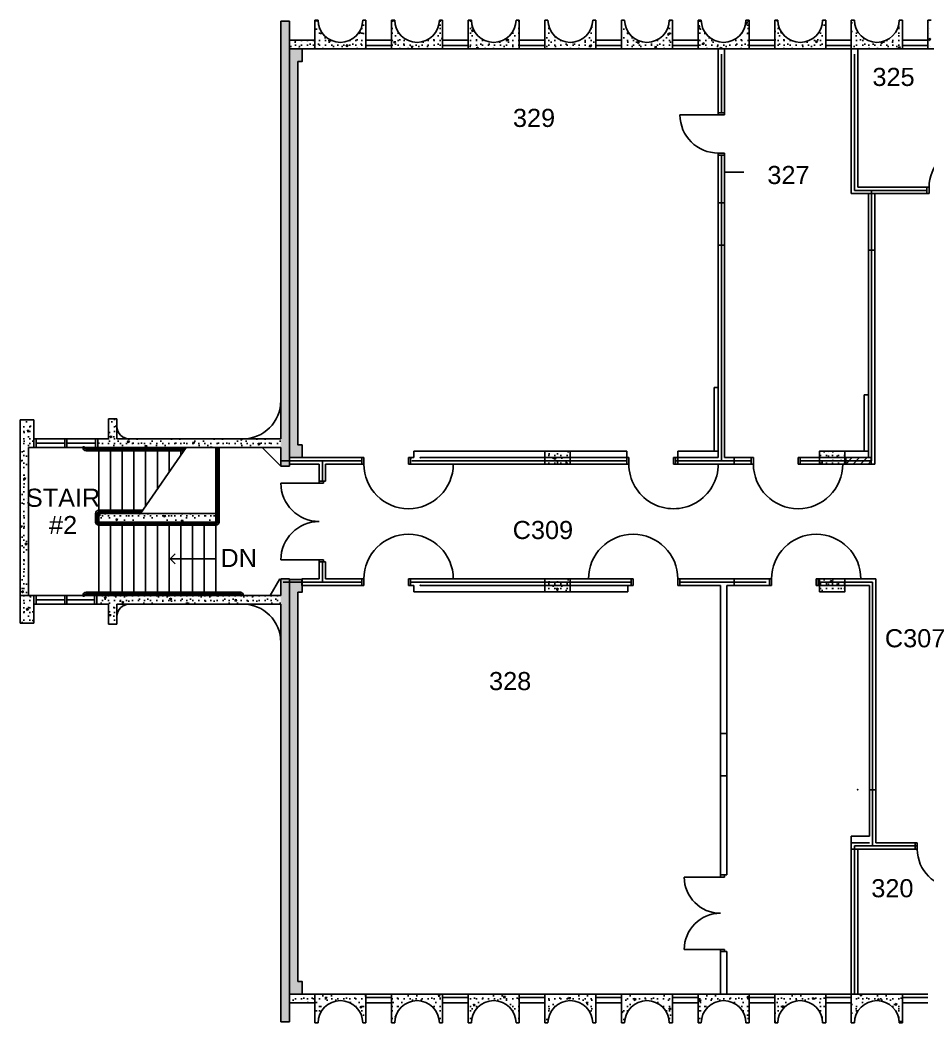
# Model space of a CAD drawing. Header units: inches. Extents: x -627 to 1726, y -404 to 1369.
# Drawn here: x -627 to 226, y -404 to 538 of the extents above; entities that cross this region are included whole.
import ezdxf

# ---------------------------------------------------------------- set-up
doc = ezdxf.new("R2010")
doc.units = ezdxf.units.IN
doc.header["$MEASUREMENT"] = 0
for name, color, linetype in [('_EWA 95% DWG', 7, 'Continuous'), ('A-DOOR', 4, 'Continuous'), ('A-FLOR-HRAL', 4, 'Continuous'), ('A-FLOR-STRS', 4, 'Continuous'), ('A-GLAZ', 3, 'Continuous'), ('A-PFLR-NOTE', 3, 'Continuous'), ('A-WALL', 5, 'Continuous'), ('A-WALL-EXIST', 7, 'Continuous'), ('A-WALL-JAMB', 6, 'Continuous'), ('A-WALL-NEW', 7, 'Continuous'), ('A-WALL-PATT', 1, 'Continuous'), ('S-COLS', 6, 'Continuous')]:
    doc.layers.add(name, color=color, linetype=linetype)
doc.styles.add('Arial', font='arial.ttf')
doc.linetypes.add('1 HR RATED', pattern='A,0,[1,BI-31.Shx,S=0.091429,R=0,X=0,Y=0],-14.4,0', length=14.4)
doc.linetypes.add('2 HR RATED', pattern='A,0,[2,BI-31.Shx,S=0.091429,R=0,X=0,Y=0],-14.4,0', length=14.4)
pattern_1 = [(45, (0, 0), (-14.4655, 14.4655), [1.9685, -9.84252]), (45, (-3.057, 11.409), (-14.4655, 14.4655), [1.9685, -9.84252]), (105, (0, 0), (19.7602, 5.29474), [1.9685, -9.84252]), (105, (8.352, 8.352), (19.7602, 5.29474), [1.9685, -9.84252]), (165, (1.392, 1.392), (5.29474, 19.7602), [1.9685, -9.84252]), (165, (9.744, 9.744), (5.29474, 19.7602), [1.9685, -9.84252]), (45, (-1.392, 1.392), (-2.783885, 2.783885), [0, -3.937008, 0, -5.905512]), (90, (-3e-16, 2.784), (-3.937008, 0), [0, -2.952756, 0, -4.92126])]
pattern_2 = [(45, (0, 0), (-20.8303, 20.8303), [1.8425, -15.16535]), (45, (-4.402, 16.428), (-20.8303, 20.8303), [1.8425, -15.16535]), (105, (0, 0), (28.4547, 7.6244), [1.8425, -15.16535]), (105, (12.026, 12.026), (28.4547, 7.6244), [1.8425, -15.16535]), (165, (1.303, 1.303), (7.6244, 28.4547), [1.8425, -15.16535]), (165, (13.33, 13.33), (7.6244, 28.4547), [1.8425, -15.16535]), (45, (-2.0044, 2.0044), (-4.008794, 4.008794), [0, -5.66929, 0, -8.503937]), (90, (-3e-16, 4.009), (-5.66929, 0), [0, -4.25197, 0, -7.086614])]

# ---------------------------------------------------------------- blocks, each defined once
blk = doc.blocks.new('D1 Metal_277')
at = {"color": 0, "linetype": 'ByBlock'}
for p, q in [((18, 0), (18, 36)), ((-18, 0), (-19.97, 0)), ((-19.97, 0), (-19.97, -6)), ((-18, -6), (-18, 0)), ((19.97, 0), (18, 0)), ((18, 0), (18, -6)), ((19.97, -6), (19.97, 0)), ((-19.97, -6), (-18, -6)), ((18, -6), (19.97, -6))]:
    blk.add_line(p, q, dxfattribs=at)
blk.add_arc((18, 0), 36, 90, 180, dxfattribs=at)
blk = doc.blocks.new('D2 Metal_249')
at = {"color": 0, "linetype": 'ByBlock'}
for p, q in [((-34, 0), (-34, 34)), ((34, 0), (34, 34)), ((-36, 0), (-34, 0)), ((-36, -4), (-36, 0)), ((-34, 0), (-34, -4)), ((36, 0), (34, 0)), ((34, 0), (34, -4)), ((36, -4), (36, 0)), ((-34, -4), (-36, -4)), ((34, -4), (36, -4))]:
    blk.add_line(p, q, dxfattribs=at)
for centre, start, end in [((-34, 0), 0, 90), ((34, 0), 90, 180)]:
    blk.add_arc(centre, 34, start, end, dxfattribs=at)
blk = doc.blocks.new('D1 Metal_331')
at = {"color": 0, "linetype": 'ByBlock'}
for p, q in [((18, 0), (18, 36)), ((-18, 0), (-18, -6)), ((-18, -6), (-18, 0)), ((18, 0), (18, -6)), ((18, -6), (18, 0))]:
    blk.add_line(p, q, dxfattribs=at)
blk.add_arc((18, 0), 36, 90, 180, dxfattribs=at)
blk = doc.blocks.new('D1 Metal_212')
at = {"color": 0, "linetype": 'ByBlock'}
for p, q in [((-21, 0), (-22.97, 0)), ((-22.97, 0), (-22.97, -6)), ((-21, -6), (-21, 0)), ((22.97, 0), (21, 0)), ((21, 0), (21, -6)), ((21, 0), (63, 0)), ((22.97, -6), (22.97, 0)), ((-22.97, -6), (-21, -6)), ((21, -6), (22.97, -6))]:
    blk.add_line(p, q, dxfattribs=at)
blk.add_arc((21, 0), 42, 0, 180, dxfattribs=at)
blk = doc.blocks.new('D1 Metal_318')
at = {"color": 0, "linetype": 'ByBlock'}
for p, q in [((-21, 0), (-22.97, 0)), ((-22.97, 0), (-22.97, -6)), ((-21, -6), (-21, 0)), ((22.97, 0), (21, 0)), ((21, 0), (21, -6)), ((21, 0), (63, 0)), ((22.97, -6), (22.97, 0)), ((-22.97, -6), (-21, -6)), ((21, -6), (22.97, -6))]:
    blk.add_line(p, q, dxfattribs=at)
blk.add_arc((21, 0), 42, 0, 180, dxfattribs=at)
blk = doc.blocks.new('D1 Metal_329')
at = {"color": 0, "linetype": 'ByBlock'}
for p, q in [((-21, 0), (-22.97, 0)), ((-22.97, 0), (-22.97, -6)), ((-21, -6), (-21, 0)), ((22.97, 0), (21, 0)), ((21, 0), (21, -6)), ((21, 0), (63, 0)), ((22.97, -6), (22.97, 0)), ((-22.97, -6), (-21, -6)), ((21, -6), (22.97, -6))]:
    blk.add_line(p, q, dxfattribs=at)
blk.add_arc((21, 0), 42, 0, 180, dxfattribs=at)
blk = doc.blocks.new('D1 Metal_316')
at = {"color": 0, "linetype": 'ByBlock'}
for p, q in [((-21, 0), (-22.97, 0)), ((-22.97, 0), (-22.97, -6)), ((-21, -6), (-21, 0)), ((22.97, 0), (21, 0)), ((21, 0), (21, -6)), ((21, 0), (63, 0)), ((22.97, -6), (22.97, 0)), ((-22.97, -6), (-21, -6)), ((21, -6), (22.97, -6))]:
    blk.add_line(p, q, dxfattribs=at)
blk.add_arc((21, 0), 42, 0, 180, dxfattribs=at)
blk = doc.blocks.new('D1 Metal_317')
at = {"color": 0, "linetype": 'ByBlock'}
for p, q in [((-21, 0), (-22.97, 0)), ((-22.97, 0), (-22.97, -6)), ((-21, -6), (-21, 0)), ((22.97, 0), (21, 0)), ((21, 0), (21, -6)), ((21, 0), (63, 0)), ((22.97, -6), (22.97, 0)), ((-22.97, -6), (-21, -6)), ((21, -6), (22.97, -6))]:
    blk.add_line(p, q, dxfattribs=at)
blk.add_arc((21, 0), 42, 0, 180, dxfattribs=at)
blk = doc.blocks.new('D1 Metal_76')
at = {"color": 0, "linetype": 'ByBlock'}
for p, q in [((18, 0), (18, 36)), ((-18, 0), (-19.97, 0)), ((-19.97, 0), (-19.97, -6)), ((-18, -6), (-18, 0)), ((19.97, 0), (18, 0)), ((18, 0), (18, -6)), ((19.97, -6), (19.97, 0)), ((-19.97, -6), (-18, -6)), ((18, -6), (19.97, -6))]:
    blk.add_line(p, q, dxfattribs=at)
blk.add_arc((18, 0), 36, 90, 180, dxfattribs=at)
blk = doc.blocks.new('D2 Metal_213')
at = {"color": 0, "linetype": 'ByBlock'}
for p, q in [((-36, 0), (-36, 36)), ((36, 0), (36, 36)), ((-38, 0), (-36, 0)), ((-38, -4), (-38, 0)), ((-36, 0), (-36, -4)), ((38, 0), (36, 0)), ((36, 0), (36, -4)), ((38, -4), (38, 0)), ((-36, -4), (-38, -4)), ((36, -4), (38, -4))]:
    blk.add_line(p, q, dxfattribs=at)
for centre, start, end in [((-36, 0), 0, 90), ((36, 0), 90, 180)]:
    blk.add_arc(centre, 36, start, end, dxfattribs=at)

msp = doc.modelspace()

# ---------------------------------------------------------------- hatches: boundary and pattern name
at = {"layer": 'A-WALL-PATT'}
h = msp.add_hatch(dxfattribs=at)
h.set_pattern_fill('LIGHTWEIGHT_CONCRETE', color=256, style=0, pattern_type=2)
h.set_pattern_definition(pattern_2)
h.paths.add_polyline_path([(-350.25, 537.84), (-347.25, 537.84, 0.20062), (-341, 522.9), (-341, 510.84), (-350.25, 510.84)], flags=0)
h = msp.add_hatch(dxfattribs=at)
h.set_pattern_fill('LIGHTWEIGHT_CONCRETE', color=256, style=0, pattern_type=2)
h.set_pattern_definition(pattern_2)
h.paths.add_polyline_path([(-305.25, 537.84), (-302.25, 537.84), (-302.25, 510.84), (-341, 510.84), (-341, 522.9, 0.665806)], flags=0)
h = msp.add_hatch(dxfattribs=at)
h.set_pattern_fill('LIGHTWEIGHT_CONCRETE', color=256, style=0, pattern_type=2)
h.set_pattern_definition(pattern_2)
h.paths.add_polyline_path([(-278.25, 510.84), (-278.25, 537.84), (-275.25, 537.84, 1), (-233.25, 537.84), (-230.25, 537.84), (-230.25, 510.84)], flags=0)
h = msp.add_hatch(dxfattribs=at)
h.set_pattern_fill('LIGHTWEIGHT_CONCRETE', color=256, style=0, pattern_type=2)
h.set_pattern_definition(pattern_2)
h.paths.add_polyline_path([(-158.25, 510.84), (-206.25, 510.84), (-206.25, 537.84), (-203.25, 537.84, 1), (-161.25, 537.84), (-158.25, 537.84)], flags=0)
h = msp.add_hatch(dxfattribs=at)
h.set_pattern_fill('LIGHTWEIGHT_CONCRETE', color=256, style=0, pattern_type=2)
h.set_pattern_definition(pattern_2)
h.paths.add_polyline_path([(-134.25, 510.84), (-134.25, 537.84), (-131.25, 537.84, 1), (-89.25, 537.84), (-86.25, 537.84), (-86.25, 510.84)], flags=0)
h = msp.add_hatch(dxfattribs=at)
h.set_pattern_fill('LIGHTWEIGHT_CONCRETE', color=256, style=0, pattern_type=2)
h.set_pattern_definition(pattern_2)
h.paths.add_polyline_path([(-62.25, 510.84), (-62.25, 537.84), (-59.25, 537.84, 1), (-17.25, 537.84), (-14.25, 537.84), (-14.25, 510.84)], flags=0)
h = msp.add_hatch(dxfattribs=at)
h.set_pattern_fill('LIGHTWEIGHT_CONCRETE', color=256, style=0, pattern_type=2)
h.set_pattern_definition(pattern_2)
h.paths.add_polyline_path([(57.75, 510.84), (9.75, 510.84), (9.75, 537.84), (12.75, 537.84, 1), (54.75, 537.84), (57.75, 537.84)], flags=0)
h = msp.add_hatch(dxfattribs=at)
h.set_pattern_fill('LIGHTWEIGHT_CONCRETE', color=256, style=0, pattern_type=2)
h.set_pattern_definition(pattern_2)
h.paths.add_polyline_path([(126.75, 537.84), (129.75, 537.84), (129.75, 510.84), (81.75, 510.84), (81.75, 537.84), (84.75, 537.84, 1)], flags=0)
h = msp.add_hatch(dxfattribs=at)
h.set_pattern_fill('LIGHTWEIGHT_CONCRETE', color=256, style=0, pattern_type=2)
h.set_pattern_definition(pattern_2)
h.paths.add_polyline_path([(201.75, 510.84), (153.75, 510.84), (153.75, 537.84), (156.75, 537.84, 1), (198.75, 537.84), (201.75, 537.84)], flags=0)
h = msp.add_hatch(dxfattribs=at)
h.set_pattern_fill('LIGHTWEIGHT_CONCRETE', color=256, style=0, pattern_type=2)
h.set_pattern_definition(pattern_2)
h.paths.add_polyline_path([(225.75, 510.84), (225.75, 537.84), (228.75, 537.84, 1), (270.75, 537.84), (273.75, 537.84), (273.75, 510.84)], flags=0)
h = msp.add_hatch(dxfattribs=at)
h.set_pattern_fill('LIGHTWEIGHT_CONCRETE', color=256, style=0, pattern_type=2)
h.set_pattern_definition(pattern_2)
h.paths.add_polyline_path([(-374.25, 118.84), (-374.25, 536.84), (-382.25, 536.84), (-382.25, 118.84)], flags=0)
h = msp.add_hatch(dxfattribs=at)
h.set_pattern_fill('LIGHTWEIGHT_CONCRETE', color=256, style=0, pattern_type=2)
h.set_pattern_definition(pattern_2)
h.paths.add_polyline_path([(-374.25, 510.84), (-350.25, 510.84), (-350.25, 518.84), (-374.25, 518.84)], flags=0)
h = msp.add_hatch(dxfattribs=at)
h.set_pattern_fill('STRUCTURAL_CONCRETE', color=256, style=0, pattern_type=2)
h.set_pattern_definition(pattern_1)
h.paths.add_polyline_path([(-374.25, 510.84), (-374.25, 126.84), (-362.25, 126.84), (-362.25, 138.84), (-366.25, 138.84), (-366.25, 498.84), (-362.25, 498.84), (-362.25, 510.84)], flags=0)
h = msp.add_hatch(dxfattribs=at)
h.set_pattern_fill('LIGHTWEIGHT_CONCRETE', color=256, style=0, pattern_type=2)
h.set_pattern_definition(pattern_2)
h.paths.add_polyline_path([(-627.25, 162.34), (-627.25, 136.34), (-614.25, 136.34), (-614.25, 162.34)], flags=0)
h = msp.add_hatch(dxfattribs=at)
h.set_pattern_fill('LIGHTWEIGHT_CONCRETE', color=256, style=0, pattern_type=2)
h.set_pattern_definition(pattern_2)
h.paths.add_polyline_path([(-544.25, 163.34), (-544.25, 144.34), (-536.3, 144.34), (-536.3, 163.34)], flags=0)
h = msp.add_hatch(dxfattribs=at)
h.set_pattern_fill('LIGHTWEIGHT_CONCRETE', color=256, style=0, pattern_type=2)
h.set_pattern_definition(pattern_2)
h.paths.add_polyline_path([(-554.25, 136.34), (-382.25, 136.34), (-382.25, 144.34), (-554.25, 144.34)], flags=0)
h = msp.add_hatch(dxfattribs=at)
h.set_pattern_fill('LIGHTWEIGHT_CONCRETE', color=256, style=0, pattern_type=2)
h.set_pattern_definition(pattern_2)
h.paths.add_polyline_path([(-627.25, 136.34), (-627.25, -2.66), (-619.25, -2.66), (-619.25, 136.34)], flags=0)
h = msp.add_hatch(dxfattribs=at)
h.set_pattern_fill('LIGHTWEIGHT_CONCRETE', color=256, style=0, pattern_type=2)
h.set_pattern_definition(pattern_2)
h.paths.add_polyline_path([(-134.25, 120.84), (-110.25, 120.84), (-110.25, 132.84), (-134.25, 132.84)], flags=0)
h = msp.add_hatch(dxfattribs=at)
h.set_pattern_fill('LIGHTWEIGHT_CONCRETE', color=256, style=0, pattern_type=2)
h.set_pattern_definition(pattern_2)
h.paths.add_polyline_path([(123.75, 120.84), (147.75, 120.84), (147.75, 132.84), (123.75, 132.84)], flags=0)
h = msp.add_hatch(dxfattribs=at)
h.set_pattern_fill('COMMON_BRICK', color=256, style=0, pattern_type=2)
h.set_pattern_definition([(45, (0, 0), (-3.47429, 3.47429), [])])
h.paths.add_polyline_path([(148.55, 120.84), (148.55, 126.84), (172.55, 126.84), (172.55, 120.84)])
h = msp.add_hatch(dxfattribs=at)
h.set_pattern_fill('LIGHTWEIGHT_CONCRETE', color=256, style=0, pattern_type=2)
h.set_pattern_definition(pattern_2)
h.paths.add_polyline_path([(-553.25, 66.34), (-443.25, 66.34), (-443.25, 74.34), (-553.25, 74.34)], flags=0)
h = msp.add_hatch(dxfattribs=at)
h.set_pattern_fill('LIGHTWEIGHT_CONCRETE', color=256, style=0, pattern_type=2)
h.set_pattern_definition(pattern_2)
h.paths.add_polyline_path([(-382.25, 12.84), (-382.25, -403.16), (-374.25, -403.16), (-374.25, 12.84)], flags=0)
h = msp.add_hatch(dxfattribs=at)
h.set_pattern_fill('STRUCTURAL_CONCRETE', color=256, style=0, pattern_type=2)
h.set_pattern_definition(pattern_1)
h.paths.add_polyline_path([(-374.25, 12.34), (-362.25, 12.34), (-362.25, 0.34), (-366.25, 0.34), (-366.25, -365.16), (-362.25, -365.16), (-362.25, -377.16), (-374.25, -377.16)], flags=0)
h = msp.add_hatch(dxfattribs=at)
h.set_pattern_fill('LIGHTWEIGHT_CONCRETE', color=256, style=0, pattern_type=2)
h.set_pattern_definition(pattern_2)
h.paths.add_polyline_path([(-134.25, 0.84), (-110.25, 0.84), (-110.25, 12.84), (-134.25, 12.84)], flags=0)
h = msp.add_hatch(dxfattribs=at)
h.set_pattern_fill('LIGHTWEIGHT_CONCRETE', color=256, style=0, pattern_type=2)
h.set_pattern_definition(pattern_2)
h.paths.add_polyline_path([(123.75, 0.84), (147.75, 0.84), (147.75, 12.84), (123.75, 12.84)], flags=0)
h = msp.add_hatch(dxfattribs=at)
h.set_pattern_fill('LIGHTWEIGHT_CONCRETE', color=256, style=0, pattern_type=2)
h.set_pattern_definition(pattern_2)
h.paths.add_polyline_path([(-614.25, -28.66), (-614.25, -2.66), (-627.25, -2.66), (-627.25, -28.66)], flags=0)
h = msp.add_hatch(dxfattribs=at)
h.set_pattern_fill('LIGHTWEIGHT_CONCRETE', color=256, style=0, pattern_type=2)
h.set_pattern_definition(pattern_2)
h.paths.add_polyline_path([(-555.25, -10.66), (-382.25, -10.66), (-382.25, -2.66), (-555.25, -2.66)], flags=0)
h = msp.add_hatch(dxfattribs=at)
h.set_pattern_fill('LIGHTWEIGHT_CONCRETE', color=256, style=0, pattern_type=2)
h.set_pattern_definition(pattern_2)
h.paths.add_polyline_path([(-536.26, -29.66), (-536.26, -10.66), (-544.21, -10.66), (-544.21, -29.66)], flags=0)
h = msp.add_hatch(dxfattribs=at)
h.set_pattern_fill('LIGHTWEIGHT_CONCRETE', color=256, style=0, pattern_type=2)
h.set_pattern_definition(pattern_2)
h.paths.add_polyline_path([(-374.25, -385.16), (-350.25, -385.16), (-350.25, -377.16), (-374.25, -377.16)], flags=0)
h = msp.add_hatch(dxfattribs=at)
h.set_pattern_fill('LIGHTWEIGHT_CONCRETE', color=256, style=0, pattern_type=2)
h.set_pattern_definition(pattern_2)
h.paths.add_polyline_path([(-341.28, -377.16), (-350.25, -377.16), (-350.25, -404.16), (-347.25, -404.16, -0.195799), (-341.28, -389.49)], flags=0)
h = msp.add_hatch(dxfattribs=at)
h.set_pattern_fill('LIGHTWEIGHT_CONCRETE', color=256, style=0, pattern_type=2)
h.set_pattern_definition(pattern_2)
h.paths.add_polyline_path([(-341.28, -389.49), (-341.28, -377.16), (-302.25, -377.16), (-302.25, -404.16), (-305.25, -404.16, 0.672521)], flags=0)
h = msp.add_hatch(dxfattribs=at)
h.set_pattern_fill('LIGHTWEIGHT_CONCRETE', color=256, style=0, pattern_type=2)
h.set_pattern_definition(pattern_2)
h.paths.add_polyline_path([(-275.25, -404.16), (-278.25, -404.16), (-278.25, -377.16), (-230.25, -377.16), (-230.25, -404.16), (-233.25, -404.16, 1)], flags=0)
h = msp.add_hatch(dxfattribs=at)
h.set_pattern_fill('LIGHTWEIGHT_CONCRETE', color=256, style=0, pattern_type=2)
h.set_pattern_definition(pattern_2)
h.paths.add_polyline_path([(-203.25, -404.16), (-206.25, -404.16), (-206.25, -377.16), (-158.25, -377.16), (-158.25, -404.16), (-161.25, -404.16, 1)], flags=0)
h = msp.add_hatch(dxfattribs=at)
h.set_pattern_fill('LIGHTWEIGHT_CONCRETE', color=256, style=0, pattern_type=2)
h.set_pattern_definition(pattern_2)
h.paths.add_polyline_path([(-131.25, -404.16), (-134.25, -404.16), (-134.25, -377.16), (-86.25, -377.16), (-86.25, -404.16), (-89.25, -404.16, 1)], flags=0)
h = msp.add_hatch(dxfattribs=at)
h.set_pattern_fill('LIGHTWEIGHT_CONCRETE', color=256, style=0, pattern_type=2)
h.set_pattern_definition(pattern_2)
h.paths.add_polyline_path([(-59.25, -404.16), (-62.25, -404.16), (-62.25, -377.16), (-14.25, -377.16), (-14.25, -404.16), (-17.25, -404.16, 1)], flags=0)
h = msp.add_hatch(dxfattribs=at)
h.set_pattern_fill('LIGHTWEIGHT_CONCRETE', color=256, style=0, pattern_type=2)
h.set_pattern_definition(pattern_2)
h.paths.add_polyline_path([(9.75, -404.16), (12.75, -404.16, -1), (54.75, -404.16), (57.75, -404.16), (57.75, -377.16), (9.75, -377.16)], flags=0)
h = msp.add_hatch(dxfattribs=at)
h.set_pattern_fill('LIGHTWEIGHT_CONCRETE', color=256, style=0, pattern_type=2)
h.set_pattern_definition(pattern_2)
h.paths.add_polyline_path([(84.75, -404.16), (81.75, -404.16), (81.75, -377.16), (129.75, -377.16), (129.75, -404.16), (126.75, -404.16, 1)], flags=0)
h = msp.add_hatch(dxfattribs=at)
h.set_pattern_fill('LIGHTWEIGHT_CONCRETE', color=256, style=0, pattern_type=2)
h.set_pattern_definition(pattern_2)
h.paths.add_polyline_path([(201.75, -377.16), (153.75, -377.16), (153.75, -404.16), (156.75, -404.16, -1), (198.75, -404.16), (201.75, -404.16)], flags=0)

# ---------------------------------------------------------------- linework, layer by layer
at = {"layer": '_EWA 95% DWG', "linetype": 'Continuous'}
msp.add_line((34.75, 394.88), (52.75, 394.88), dxfattribs=at)
at = {"layer": 'A-DOOR', "linetype": 'Continuous'}
msp.add_line((224.78, 380.84), (224.78, 374.84), dxfattribs=at)
at = {"layer": 'A-FLOR-HRAL', "linetype": 'Continuous'}
for p, q in [((-565.25, 134.86), (-472.25, 134.86)), ((-565.25, 133.36), (-473.28, 133.36)), ((-441.75, 66.34), (-441.75, 136.34)), ((-440.25, 66.34), (-440.25, 136.34)), ((-553.25, 77.34), (-511.92, 77.34)), ((-553.25, 75.84), (-512.96, 75.84)), ((-556.25, 66.34), (-556.25, 74.34)), ((-554.75, 66.34), (-554.75, 74.34)), ((-553.25, 64.84), (-443.25, 64.84)), ((-553.25, 63.34), (-443.25, 63.34)), ((-565.25, 0.34), (-420.25, 0.34)), ((-565.25, -1.16), (-420.25, -1.16))]:
    msp.add_line(p, q, dxfattribs=at)
for centre, radius, start, end in [((-567.5, 136.36), 0.75, 0, 180), ((-565.25, 136.36), 3, 180, 270), ((-565.25, 136.36), 1.5, 180, 270), ((-553.25, 74.34), 3, 90, 180), ((-553.25, 74.34), 1.5, 90, 180), ((-553.25, 66.34), 3, 180, 270), ((-553.25, 66.34), 1.5, 180, 270), ((-443.25, 66.34), 1.5, 270, 0), ((-443.25, 66.34), 3, 270, 0), ((-565.25, -2.66), 3, 90, 180), ((-420.25, -2.66), 3, 0, 90), ((-567.5, -2.66), 0.75, 180, 0), ((-565.25, -2.66), 1.5, 90, 180), ((-420.25, -2.66), 1.5, 0, 90)]:
    msp.add_arc(centre, radius, start, end, dxfattribs=at)
at = {"layer": 'A-FLOR-STRS', "linetype": 'Continuous'}
for p, q in [((-553.25, 74.34), (-553.25, 136.34)), ((-542.25, 136.34), (-542.25, 74.34)), ((-531.25, 136.34), (-531.25, 74.34)), ((-520.25, 136.34), (-520.25, 74.34)), ((-471.23, 136.34), (-513.99, 74.34)), ((-509.25, 136.34), (-509.25, 81.22)), ((-498.25, 136.34), (-498.25, 97.16)), ((-487.25, 136.34), (-487.25, 113.11)), ((-476.25, 136.34), (-476.25, 129.06)), ((-443.25, -2.66), (-443.25, 136.34)), ((-553.25, -2.66), (-553.25, 66.34)), ((-542.25, -2.66), (-542.25, 66.34)), ((-531.25, -2.66), (-531.25, 66.34)), ((-520.28, -2.66), (-520.28, 66.34)), ((-509.25, -2.66), (-509.25, 66.34)), ((-498.25, -2.66), (-498.25, 66.34)), ((-487.25, -2.66), (-487.25, 66.34)), ((-476.25, -2.66), (-476.25, 66.34)), ((-465.25, -2.66), (-465.25, 66.34)), ((-454.25, -2.66), (-454.25, 66.34))]:
    msp.add_line(p, q, dxfattribs=at)
at = {"layer": 'A-GLAZ', "linetype": 'Continuous'}
for p, q in [((-278.25, 518.84), (-302.25, 518.84)), ((-206.25, 518.84), (-230.25, 518.84)), ((-134.25, 518.84), (-158.25, 518.84)), ((-62.25, 518.84), (-86.25, 518.84)), ((9.75, 518.84), (-14.25, 518.84)), ((81.75, 518.84), (57.75, 518.84)), ((153.75, 518.84), (129.75, 518.84)), ((225.75, 518.84), (201.75, 518.84)), ((-278.25, 513.84), (-302.25, 513.84)), ((-278.25, 513.84), (-302.25, 513.84)), ((-278.25, 510.84), (-302.25, 510.84)), ((-206.25, 513.84), (-230.25, 513.84)), ((-206.25, 513.84), (-230.25, 513.84)), ((-206.25, 510.84), (-230.25, 510.84)), ((-134.25, 513.84), (-158.25, 513.84)), ((-134.25, 513.84), (-158.25, 513.84)), ((-134.25, 510.84), (-158.25, 510.84)), ((-62.25, 513.84), (-86.25, 513.84)), ((-62.25, 513.84), (-86.25, 513.84)), ((-62.25, 510.84), (-86.25, 510.84)), ((9.75, 513.84), (-14.25, 513.84)), ((9.75, 513.84), (-14.25, 513.84)), ((9.75, 510.84), (-14.25, 510.84)), ((81.75, 513.84), (57.75, 513.84)), ((81.75, 513.84), (57.75, 513.84)), ((81.75, 510.84), (57.75, 510.84)), ((153.75, 513.84), (129.75, 513.84)), ((153.75, 513.84), (129.75, 513.84)), ((153.75, 510.84), (129.75, 510.84)), ((225.75, 513.84), (201.75, 513.84)), ((225.75, 513.84), (201.75, 513.84)), ((225.75, 510.84), (201.75, 510.84)), ((207.75, 513.84), (219.75, 513.84)), ((207.75, 513.84), (219.75, 513.84)), ((-554.25, 144.34), (-614.25, 144.34)), ((-554.25, 136.34), (-615.25, 136.34)), ((-612.25, 140.34), (-585.25, 140.34)), ((-583.25, 140.34), (-556.25, 140.34)), ((-555.25, -2.66), (-614.25, -2.66)), ((-612.25, -6.66), (-585.25, -6.66)), ((-583.25, -6.66), (-557.44, -6.66)), ((-555.25, -10.66), (-614.25, -10.66)), ((-278.25, -377.16), (-302.25, -377.16)), ((-278.25, -380.16), (-302.25, -380.16)), ((-278.25, -380.16), (-302.25, -380.16)), ((-278.25, -385.16), (-302.25, -385.16)), ((-206.25, -377.16), (-230.25, -377.16)), ((-206.25, -380.16), (-230.25, -380.16)), ((-206.25, -380.16), (-230.25, -380.16)), ((-206.25, -385.16), (-230.25, -385.16)), ((-134.25, -377.16), (-158.25, -377.16)), ((-134.25, -380.16), (-158.25, -380.16)), ((-134.25, -380.16), (-158.25, -380.16)), ((-134.25, -385.16), (-158.25, -385.16)), ((-62.25, -377.16), (-86.25, -377.16)), ((-62.25, -380.16), (-86.25, -380.16)), ((-62.25, -380.16), (-86.25, -380.16)), ((-62.25, -385.16), (-86.25, -385.16)), ((9.75, -377.16), (-14.25, -377.16)), ((9.75, -380.16), (-14.25, -380.16)), ((9.75, -380.16), (-14.25, -380.16)), ((9.75, -385.16), (-14.25, -385.16)), ((81.75, -377.16), (57.75, -377.16)), ((81.75, -380.16), (57.75, -380.16)), ((81.75, -380.16), (57.75, -380.16)), ((81.75, -385.16), (57.75, -385.16)), ((153.75, -377.16), (129.75, -377.16)), ((153.75, -380.16), (129.75, -380.16)), ((153.75, -380.16), (129.75, -380.16)), ((153.75, -385.16), (129.75, -385.16)), ((225.75, -377.16), (201.75, -377.16)), ((225.75, -380.16), (201.75, -380.16)), ((225.75, -380.16), (201.75, -380.16)), ((225.75, -385.16), (201.75, -385.16)), ((207.75, -380.16), (219.75, -380.16))]:
    msp.add_line(p, q, dxfattribs=at)
at = {"layer": 'A-PFLR-NOTE', "linetype": 'Continuous'}
for p, q in [((-486.2, 31.84), (-481.53, 36.51)), ((-443.25, 31.84), (-486.2, 31.84)), ((-486.2, 31.84), (-481.53, 27.18))]:
    msp.add_line(p, q, dxfattribs=at)
at = {"layer": 'A-WALL', "linetype": 'Continuous'}
for p, q in [((-350.25, 510.84), (-350.25, 537.84)), ((-350.25, 537.84), (-347.25, 537.84)), ((-305.25, 537.84), (-302.25, 537.84)), ((-302.25, 537.84), (-302.25, 510.84)), ((-278.25, 510.84), (-278.25, 537.84)), ((-278.25, 537.84), (-275.25, 537.84)), ((-233.25, 537.84), (-230.25, 537.84)), ((-230.25, 537.84), (-230.25, 510.84)), ((-206.25, 510.84), (-206.25, 537.84)), ((-206.25, 537.84), (-203.25, 537.84)), ((-161.25, 537.84), (-158.25, 537.84)), ((-158.25, 537.84), (-158.25, 510.84)), ((-134.25, 510.84), (-134.25, 537.84)), ((-134.25, 537.84), (-131.25, 537.84)), ((-89.25, 537.84), (-86.25, 537.84)), ((-86.25, 537.84), (-86.25, 510.84)), ((-62.25, 510.84), (-62.25, 537.84)), ((-62.25, 537.84), (-59.25, 537.84)), ((-17.25, 537.84), (-14.25, 537.84)), ((-14.25, 537.84), (-14.25, 510.84)), ((9.75, 510.84), (9.75, 537.84)), ((9.75, 537.84), (12.75, 537.84)), ((54.75, 537.84), (57.75, 537.84)), ((57.75, 537.84), (57.75, 510.84)), ((81.75, 510.84), (81.75, 537.84)), ((81.75, 537.84), (84.75, 537.84)), ((126.75, 537.84), (129.75, 537.84)), ((129.75, 537.84), (129.75, 510.84)), ((153.75, 510.84), (153.75, 537.84)), ((153.75, 537.84), (156.75, 537.84)), ((198.75, 537.84), (201.75, 537.84)), ((201.75, 537.84), (201.75, 510.84)), ((225.75, 510.84), (225.75, 537.84)), ((225.75, 537.84), (228.75, 537.84)), ((-374.25, 536.84), (-382.25, 536.84)), ((-382.25, 536.84), (-382.25, 144.34)), ((-374.25, 118.84), (-374.25, 536.84)), ((-302.25, 510.84), (-350.25, 510.84)), ((-230.25, 510.84), (-278.25, 510.84)), ((-158.25, 510.84), (-206.25, 510.84)), ((-86.25, 510.84), (-134.25, 510.84)), ((-14.25, 510.84), (-62.25, 510.84)), ((57.75, 510.84), (9.75, 510.84)), ((28.75, 510.84), (28.75, 450.84)), ((34.75, 450.84), (34.75, 510.84)), ((129.75, 510.84), (81.75, 510.84)), ((153.75, 510.84), (153.75, 374.84)), ((201.75, 510.84), (153.75, 510.84)), ((159.75, 380.84), (159.75, 510.84)), ((273.75, 510.84), (225.75, 510.84)), ((34.75, 450.84), (28.75, 450.84)), ((28.75, 450.84), (28.75, 448.88)), ((28.75, 450.84), (34.75, 450.84)), ((34.75, 448.88), (28.75, 448.88)), ((34.75, 448.88), (34.75, 450.84)), ((34.75, 412.88), (28.75, 412.88)), ((28.75, 412.88), (28.75, 410.91)), ((28.75, 410.91), (34.75, 410.91)), ((34.75, 410.91), (28.75, 410.91)), ((28.75, 410.91), (28.75, 366.21)), ((34.75, 410.91), (34.75, 412.88)), ((34.75, 366.21), (34.75, 410.91)), ((224.78, 380.84), (159.75, 380.84)), ((224.78, 374.84), (224.78, 380.84)), ((153.75, 374.84), (224.78, 374.84)), ((175.75, 374.84), (169.75, 374.84)), ((169.75, 374.84), (169.75, 321.84)), ((175.75, 321.84), (175.75, 374.84)), ((28.75, 366.21), (28.75, 326.27)), ((34.75, 366.21), (28.75, 366.21)), ((28.75, 366.21), (34.75, 366.21)), ((34.75, 326.27), (34.75, 366.21)), ((28.75, 326.27), (34.75, 326.27)), ((34.75, 326.27), (28.75, 326.27)), ((28.75, 326.27), (28.75, 126.84)), ((34.75, 126.84), (34.75, 326.27)), ((169.75, 321.84), (175.75, 321.84)), ((169.75, 321.84), (169.75, 126.84)), ((175.75, 321.84), (169.75, 321.84)), ((175.75, 120.84), (175.75, 321.84)), ((24.75, 132.84), (24.75, 192.84)), ((24.75, 192.84), (28.75, 192.84)), ((165.75, 132.84), (165.75, 185.84)), ((165.75, 185.84), (169.75, 185.84)), ((-627.25, 162.34), (-627.25, 136.34)), ((-614.25, 162.34), (-627.25, 162.34)), ((-614.25, 136.34), (-614.25, 162.34)), ((-544.25, 163.34), (-544.25, 144.34)), ((-536.3, 163.34), (-544.25, 163.34)), ((-536.3, 144.34), (-536.3, 163.34)), ((-544.25, 144.34), (-554.25, 144.34)), ((-554.25, 144.34), (-554.25, 136.34)), ((-382.25, 144.34), (-536.3, 144.34)), ((-627.25, 136.34), (-627.25, -2.66)), ((-619.25, 136.34), (-614.25, 136.34)), ((-619.25, -2.66), (-619.25, 136.34)), ((-554.25, 136.34), (-382.25, 136.34)), ((-382.25, 118.84), (-399.77, 136.36)), ((-382.25, 136.34), (-382.25, 118.84)), ((-57.25, 132.84), (-257.25, 132.84)), ((-257.25, 132.84), (-257.25, 126.84)), ((-57.25, 126.84), (-57.25, 132.84)), ((28.75, 132.84), (-9.28, 132.84)), ((-9.28, 132.84), (-9.28, 126.84)), ((28.75, 126.84), (28.75, 132.84)), ((169.75, 132.84), (147.75, 132.84)), ((147.75, 132.84), (147.75, 126.84)), ((169.75, 126.84), (169.75, 132.84)), ((-306.22, 126.84), (-374.25, 126.84)), ((-374.25, 126.84), (-374.25, 120.84)), ((-306.22, 126.84), (-306.25, 126.84)), ((-306.25, 126.84), (-306.25, 120.84)), ((-306.22, 126.84), (-306.22, 120.84)), ((-306.22, 120.84), (-306.22, 126.84)), ((-260.28, 120.84), (-260.28, 126.84)), ((-259.25, 126.84), (-260.28, 126.84)), ((-260.28, 126.84), (-260.28, 120.84)), ((-257.25, 126.84), (-259.25, 126.84)), ((-251.25, 126.84), (-57.25, 126.84)), ((-57.25, 126.84), (-251.25, 126.84)), ((-57.25, 126.84), (-57.25, 120.84)), ((-57.25, 120.84), (-57.25, 126.84)), ((-11.31, 120.84), (-11.31, 126.84)), ((-9.28, 126.84), (-11.31, 126.84)), ((-11.31, 126.84), (-11.31, 120.84)), ((-9.28, 120.84), (-9.28, 126.84)), ((28.75, 126.84), (-9.28, 126.84)), ((-9.28, 126.84), (-9.28, 120.84)), ((-9.28, 126.84), (28.75, 126.84)), ((43.79, 126.84), (34.75, 126.84)), ((59.81, 126.84), (43.79, 126.84)), ((43.79, 126.84), (43.79, 120.84)), ((43.79, 120.84), (43.79, 126.84)), ((59.81, 126.84), (59.81, 120.84)), ((105.75, 120.84), (105.75, 126.84)), ((169.75, 126.84), (105.75, 126.84)), ((105.75, 126.84), (105.75, 120.84)), ((147.75, 126.84), (169.75, 126.84)), ((-382.25, 118.84), (-374.25, 118.84)), ((-374.25, 120.84), (-346.25, 120.84)), ((-346.25, 120.84), (-346.25, 104.84)), ((-340.25, 120.84), (-306.22, 120.84)), ((-340.25, 104.84), (-340.25, 120.84)), ((-306.25, 120.84), (-306.22, 120.84)), ((-260.28, 120.84), (-57.25, 120.84)), ((-11.31, 120.84), (-9.28, 120.84)), ((-9.28, 120.84), (43.79, 120.84)), ((43.79, 120.84), (59.81, 120.84)), ((105.75, 120.84), (175.75, 120.84)), ((-346.25, 104.84), (-340.25, 104.84)), ((-340.25, 104.84), (-346.25, 104.84)), ((-443.25, 74.34), (-553.25, 74.34)), ((-553.25, 74.34), (-553.25, 66.34)), ((-553.25, 66.34), (-443.25, 66.34)), ((-340.25, 28.84), (-346.25, 28.84)), ((-346.25, 28.84), (-346.25, 12.84)), ((-346.25, 28.84), (-340.25, 28.84)), ((-340.25, 12.84), (-340.25, 28.84)), ((-383.05, 12.84), (-392.35, -2.66)), ((-382.25, 12.84), (-382.25, -2.66)), ((-374.25, 12.84), (-382.25, 12.84)), ((-374.25, -403.16), (-374.25, 12.84)), ((-346.25, 12.84), (-362.4, 12.84)), ((-362.4, 12.84), (-362.4, 6.84)), ((-306.25, 12.84), (-340.25, 12.84)), ((-306.22, 12.84), (-306.25, 12.84)), ((-306.25, 12.84), (-306.25, 6.84)), ((-306.25, 6.84), (-306.25, 12.84)), ((-306.22, 12.84), (-306.22, 6.84)), ((-260.28, 6.84), (-260.28, 12.84)), ((-53.19, 12.84), (-260.28, 12.84)), ((-260.28, 12.84), (-260.28, 6.84)), ((-53.19, 12.84), (-53.19, 6.84)), ((-53.19, 6.84), (-53.19, 12.84)), ((-7.25, 6.84), (-7.25, 12.84)), ((43.75, 12.84), (-7.25, 12.84)), ((-7.25, 12.84), (-7.25, 6.84)), ((76.79, 12.84), (43.75, 12.84)), ((43.75, 12.84), (43.75, 6.84)), ((43.75, 6.84), (43.75, 12.84)), ((76.79, 12.84), (76.79, 6.84)), ((170.75, 12.84), (122.72, 12.84)), ((122.72, 12.84), (122.72, 6.84)), ((176.75, 12.84), (170.75, 12.84)), ((176.75, -185.16), (176.75, 12.84)), ((-362.4, 6.84), (-346.25, 6.84)), ((-346.25, 6.84), (-340.25, 6.84)), ((-340.25, 6.84), (-306.25, 6.84)), ((-306.25, 6.84), (-306.22, 6.84)), ((-260.28, 6.84), (-257.25, 6.84)), ((-257.25, 6.84), (-257.25, 0.84)), ((-257.25, 0.84), (-56.26, 0.84)), ((-56.26, 6.84), (-251.25, 6.84)), ((-251.25, 6.84), (-53.19, 6.84)), ((-56.26, 0.84), (-56.26, 6.84)), ((-7.25, 6.84), (30.75, 6.84)), ((30.75, 6.84), (30.75, -132.19)), ((36.75, 6.84), (43.75, 6.84)), ((36.75, -132.19), (36.75, 6.84)), ((43.75, 6.84), (76.79, 6.84)), ((122.72, 6.84), (170.75, 6.84)), ((170.75, 6.84), (170.75, -185.16)), ((-627.25, -2.66), (-619.25, -2.66)), ((-614.25, -2.66), (-627.25, -2.66)), ((-627.25, -2.66), (-627.25, -28.66)), ((-614.25, -28.66), (-614.25, -2.66)), ((-382.25, -2.66), (-555.25, -2.66)), ((-555.25, -2.66), (-555.25, -10.66)), ((-555.25, -10.66), (-544.21, -10.66)), ((-544.21, -10.66), (-544.21, -29.66)), ((-536.26, -10.66), (-382.25, -10.66)), ((-536.26, -29.66), (-536.26, -10.66)), ((-382.25, -10.66), (-382.25, -403.16)), ((-627.25, -28.66), (-614.25, -28.66)), ((-544.21, -29.66), (-536.26, -29.66)), ((36.75, -132.19), (30.75, -132.19)), ((30.75, -132.19), (30.75, -172.12)), ((30.75, -132.19), (36.75, -132.19)), ((36.75, -172.12), (36.75, -132.19)), ((30.75, -172.12), (36.75, -172.12)), ((36.75, -172.12), (30.75, -172.12)), ((30.75, -172.12), (30.75, -265.12)), ((36.75, -265.12), (36.75, -172.12)), ((176.75, -185.16), (170.75, -185.16)), ((170.75, -185.16), (170.75, -228.87)), ((170.75, -185.16), (176.75, -185.16)), ((176.75, -234.87), (176.75, -185.16)), ((170.75, -228.87), (153.75, -228.87)), ((153.75, -228.87), (153.75, -234.87)), ((170.75, -234.87), (153.75, -234.87)), ((153.75, -234.87), (153.75, -240.87)), ((153.75, -234.87), (170.75, -234.87)), ((213.78, -234.87), (176.75, -234.87)), ((213.78, -234.87), (213.78, -240.87)), ((153.75, -240.87), (213.78, -240.87)), ((159.75, -240.87), (153.75, -240.87)), ((153.75, -240.87), (153.75, -377.16)), ((159.75, -377.16), (159.75, -240.87)), ((36.75, -265.12), (30.75, -265.12)), ((30.75, -265.12), (36.75, -265.12)), ((30.75, -337.12), (36.75, -337.12)), ((36.75, -337.12), (30.75, -337.12)), ((30.75, -337.12), (30.75, -377.16)), ((36.75, -377.16), (36.75, -337.12)), ((-350.25, -377.16), (-374.25, -377.16)), ((-350.25, -385.16), (-374.25, -385.16)), ((-302.25, -377.16), (-350.25, -377.16)), ((-350.25, -377.16), (-350.25, -404.16)), ((-302.25, -404.16), (-302.25, -377.16)), ((-230.25, -377.16), (-278.25, -377.16)), ((-278.25, -377.16), (-278.25, -404.16)), ((-230.25, -404.16), (-230.25, -377.16)), ((-158.25, -377.16), (-206.25, -377.16)), ((-206.25, -377.16), (-206.25, -404.16)), ((-158.25, -404.16), (-158.25, -377.16)), ((-86.25, -377.16), (-134.25, -377.16)), ((-134.25, -377.16), (-134.25, -404.16)), ((-86.25, -404.16), (-86.25, -377.16)), ((-14.25, -377.16), (-62.25, -377.16)), ((-62.25, -377.16), (-62.25, -404.16)), ((-14.25, -404.16), (-14.25, -377.16)), ((57.75, -377.16), (9.75, -377.16)), ((9.75, -377.16), (9.75, -404.16)), ((57.75, -404.16), (57.75, -377.16)), ((129.75, -377.16), (81.75, -377.16)), ((81.75, -377.16), (81.75, -404.16)), ((129.75, -404.16), (129.75, -377.16)), ((153.75, -377.16), (153.75, -404.16)), ((201.75, -377.16), (153.75, -377.16)), ((201.75, -404.16), (201.75, -377.16)), ((-382.25, -403.16), (-374.25, -403.16)), ((-350.25, -404.16), (-347.25, -404.16)), ((-305.25, -404.16), (-302.25, -404.16)), ((-278.25, -404.16), (-275.25, -404.16)), ((-233.25, -404.16), (-230.25, -404.16)), ((-206.25, -404.16), (-203.25, -404.16)), ((-161.25, -404.16), (-158.25, -404.16)), ((-134.25, -404.16), (-131.25, -404.16)), ((-89.25, -404.16), (-86.25, -404.16)), ((-62.25, -404.16), (-59.25, -404.16)), ((-17.25, -404.16), (-14.25, -404.16)), ((9.75, -404.16), (12.75, -404.16)), ((54.75, -404.16), (57.75, -404.16)), ((81.75, -404.16), (84.75, -404.16)), ((126.75, -404.16), (129.75, -404.16)), ((153.75, -404.16), (156.75, -404.16)), ((198.75, -404.16), (201.75, -404.16))]:
    msp.add_line(p, q, dxfattribs=at)
for points in [[(-374.25, 510.84), (-374.25, 126.84), (-362.25, 126.84), (-362.25, 138.84), (-366.25, 138.84), (-366.25, 498.84), (-362.25, 498.84), (-362.25, 510.84)], [(148.55, 120.84), (148.55, 126.84), (172.55, 126.84), (172.55, 120.84)], [(-374.25, 12.34), (-362.25, 12.34), (-362.25, 0.34), (-366.25, 0.34), (-366.25, -365.16), (-362.25, -365.16), (-362.25, -377.16), (-374.25, -377.16)]]:
    msp.add_lwpolyline(points, close=True, dxfattribs=at)
for centre, radius, start, end in [((-326.25, 537.84), 21, 180, 0), ((-254.25, 537.84), 21, 180, 0), ((-182.25, 537.84), 21, 180, 0), ((-110.25, 537.84), 21, 180, 0), ((-38.25, 537.84), 21, 180, 0), ((33.75, 537.84), 21, 180, 0), ((105.75, 537.84), 21, 180, 0), ((177.75, 537.84), 21, 180, 0), ((-418.25, 180.34), 36, 270, 0), ((-524.25, 156.34), 12, 180, 270), ((-524.26, -22.66), 12, 90, 180), ((-418.25, -46.66), 36, 0, 90), ((-326.25, -404.16), 21, 0, 180), ((-254.25, -404.16), 21, 0, 180), ((-182.25, -404.16), 21, 0, 180), ((-110.25, -404.16), 21, 0, 180), ((-38.25, -404.16), 21, 0, 180), ((33.75, -404.16), 21, 0, 180), ((105.75, -404.16), 21, 0, 180), ((177.75, -404.16), 21, 0, 180)]:
    msp.add_arc(centre, radius, start, end, dxfattribs=at)
for p in [(-259.25, 126.84), (-251.25, 126.84), (-251.25, 6.84)]:
    msp.add_point(p, dxfattribs=at)
at = {"layer": 'A-WALL'}
msp.add_point((159.75, -185.16), dxfattribs=at)
at = {"layer": 'A-WALL-EXIST', "linetype": 'Continuous'}
for p, q in [((-350.25, 518.84), (-374.25, 518.84)), ((-350.25, 510.84), (-374.25, 510.84)), ((34.75, 510.84), (28.75, 510.84)), ((159.75, 510.84), (153.75, 510.84)), ((-443.25, 66.34), (-443.25, 74.34)), ((30.75, -377.16), (36.75, -377.16)), ((153.75, -377.16), (159.75, -377.16))]:
    msp.add_line(p, q, dxfattribs=at)
at = {"layer": 'A-WALL-JAMB', "linetype": 'Continuous'}
for p, q in [((-612.25, 144.34), (-612.25, 136.34)), ((-585.25, 136.34), (-585.25, 144.34)), ((-583.25, 136.34), (-583.25, 144.34)), ((-556.25, 144.34), (-556.25, 136.34)), ((-612.25, -2.66), (-612.25, -10.66)), ((-585.25, -10.66), (-585.25, -2.66)), ((-583.25, -10.66), (-583.25, -2.66)), ((-557.25, -2.66), (-557.25, -10.66))]:
    msp.add_line(p, q, dxfattribs=at)
at = {"layer": 'A-WALL-NEW', "linetype": 'Continuous'}
for p, q in [((-350.25, 518.84), (-374.25, 518.84)), ((-374.25, 518.84), (-374.25, 510.84)), ((-350.25, 510.84), (-350.25, 518.84)), ((-374.25, 510.84), (-350.25, 510.84)), ((-350.25, -377.16), (-374.25, -377.16)), ((-374.25, -377.16), (-374.25, -385.16)), ((-374.25, -385.16), (-350.25, -385.16)), ((-350.25, -385.16), (-350.25, -377.16))]:
    msp.add_line(p, q, dxfattribs=at)
at = {"layer": 'A-WALL-PATT', "linetype": '1 HR RATED'}
for p, q in [((31.75, 505.84), (31.75, 450.84)), ((156.75, 377.84), (156.75, 505.84)), ((31.75, 410.91), (31.75, 123.84)), ((172.75, 377.84), (156.75, 377.84)), ((172.75, 377.84), (172.75, 123.84)), ((172.75, 377.84), (224.78, 377.84)), ((-343.03, 123.84), (-306.25, 123.84)), ((-259.25, 123.84), (-57.25, 123.84)), ((-11.31, 123.84), (59.81, 123.84)), ((105.75, 123.84), (172.75, 123.84)), ((-343.03, 9.84), (-306.25, 9.84)), ((-260.28, 9.84), (-53.19, 9.84)), ((-7.25, 9.84), (73.79, 9.84)), ((123.75, 9.84), (173.75, 9.84)), ((173.75, 9.84), (173.75, -237.87)), ((215.78, -237.87), (156.75, -237.87)), ((156.75, -237.87), (156.75, -377.19))]:
    msp.add_line(p, q, dxfattribs=at)
at = {"layer": 'A-WALL-PATT', "linetype": '2 HR RATED'}
for p, q in [((-556.44, 140.34), (-556.25, 140.34)), ((-381.59, 123.84), (-343.03, 123.84)), ((-343.03, 104.84), (-343.03, 123.84)), ((-343.03, 9.84), (-343.03, 28.84)), ((-380.19, 9.84), (-343.03, 9.84))]:
    msp.add_line(p, q, dxfattribs=at)
at = {"layer": 'S-COLS', "linetype": 'Continuous'}
for points in [[(-134.25, 120.84), (-110.25, 120.84), (-110.25, 132.84), (-134.25, 132.84)], [(123.75, 120.84), (147.75, 120.84), (147.75, 132.84), (123.75, 132.84)], [(-134.25, 0.84), (-110.25, 0.84), (-110.25, 12.84), (-134.25, 12.84)], [(123.75, 0.84), (147.75, 0.84), (147.75, 12.84), (123.75, 12.84)]]:
    msp.add_lwpolyline(points, close=True, dxfattribs=at)

# ---------------------------------------------------------------- block references
at = {"layer": 'A-DOOR', "linetype": 'Continuous', "rotation": 90}
for name, p in [('D1 Metal_331', (28.75, 430.88)), ('D2 Metal_213', (-346.25, 66.84))]:
    msp.add_blockref(name, p, dxfattribs=at)
at = {"layer": 'A-DOOR', "linetype": 'Continuous'}
for name, p in [('D1 Metal_76', (244.75, 380.84)), ('D1 Metal_317', (-283.25, 12.84)), ('D1 Metal_212', (99.75, 12.84))]:
    msp.add_blockref(name, p, dxfattribs=at)
at = {"layer": 'A-DOOR', "linetype": 'Continuous', "xscale": -1}
for name, p, rotation in [('D1 Metal_316', (-283.25, 120.84), 180), ('D1 Metal_318', (-34.28, 120.84), 179.9999999999992), ('D1 Metal_318', (82.78, 120.84), 180), ('D1 Metal_277', (233.75, -240.87), 180), ('D2 Metal_249', (30.75, -301.12), 90)]:
    msp.add_blockref(name, p, dxfattribs=dict(at, rotation=rotation))
msp.add_blockref('D1 Metal_329', (-30.22, 12.84), dxfattribs=at)

# ---------------------------------------------------------------- texts
at = {"layer": 'A-PFLR-NOTE', "char_height": 17, "attachment_point": 5, "style": 'Arial'}
for s, insert, line_spacing_factor in [('325', (193.41, 484.32), 0.913415), ('329', (-144.36, 445.83), 0.92), ('327', (94.67, 392.19), 0.909009), ('328', (-166.8, -83.16), 0.918478), ('320', (192.35, -277.73), 0.909009)]:
    msp.add_mtext(s, dxfattribs=dict(at, insert=insert, line_spacing_factor=line_spacing_factor))
at = {"layer": 'A-PFLR-NOTE', "insert": (-586.83, 76.32), "char_height": 17, "width": 55.7942, "attachment_point": 5, "line_spacing_factor": 0.905147, "style": 'Arial'}
msp.add_mtext('STAIR #2', dxfattribs=at)
at = {"layer": 'A-PFLR-NOTE', "char_height": 17, "style": 'Arial'}
for s, insert, attachment_point in [('C309', (-136.01, 58.75), 5), ('\\A1;{\\fArial|b0|i0|c0|p34;DN}', (-438.98, 32.59), 4), (' C307', (210.36, -42.93), 5)]:
    msp.add_mtext(s, dxfattribs=dict(at, insert=insert, attachment_point=attachment_point))

doc.saveas('drawing.dxf')
